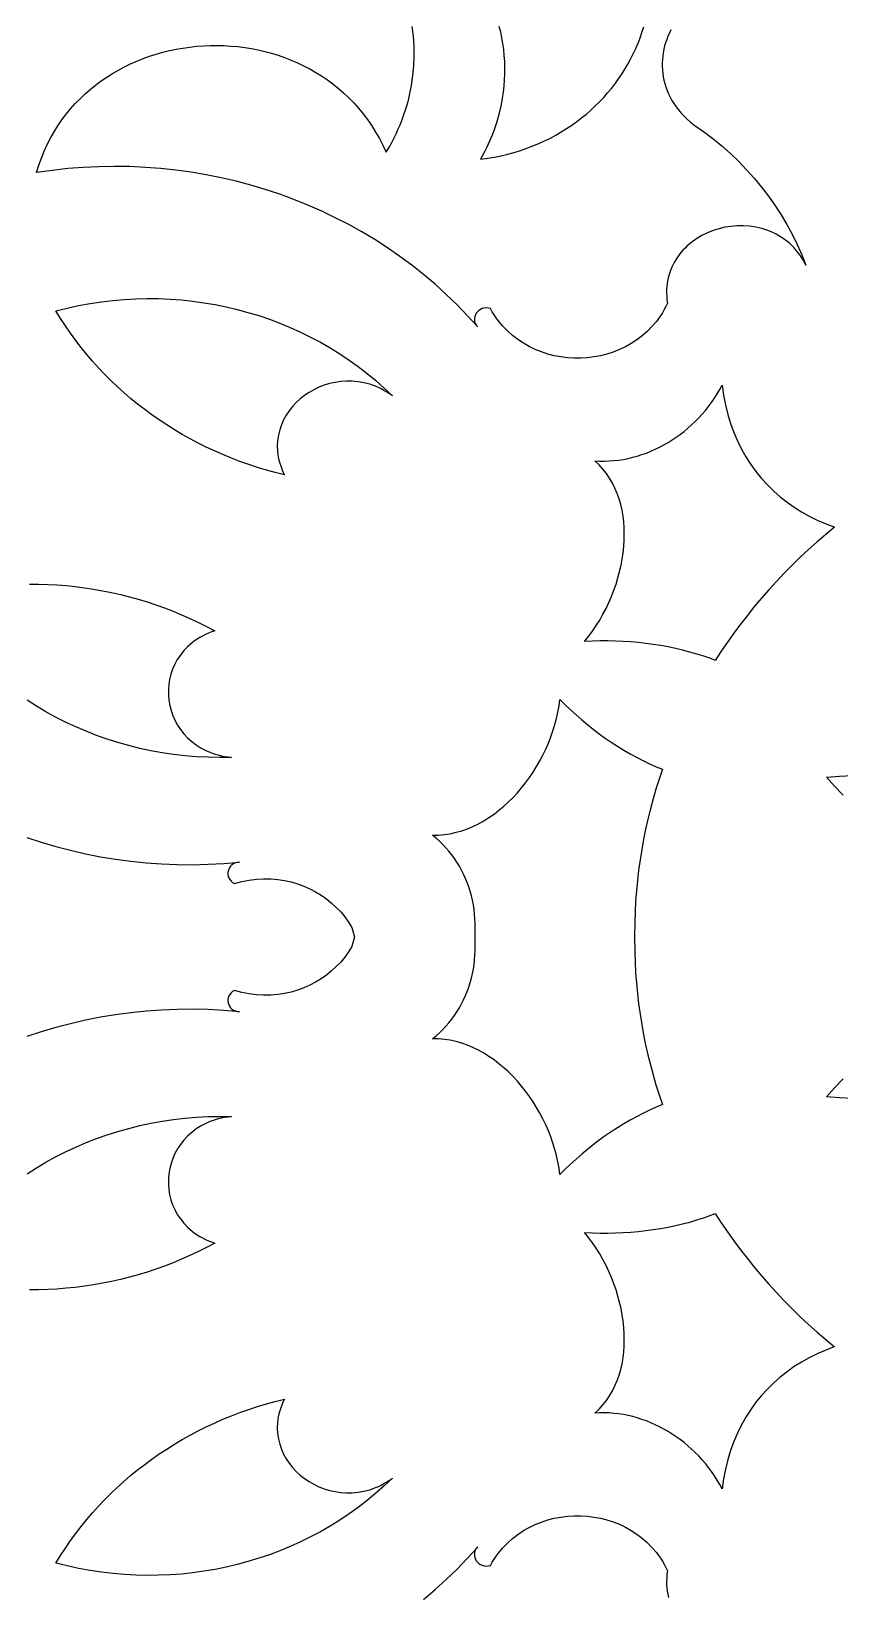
# Model space of a CAD drawing. Extents: x 2430 to 3430, y -1053 to 947.
# Drawn here: x 2703 to 2853.5, y -175.4 to 116 of the extents above; entities that cross this region are included whole.
import ezdxf

# ---------------------------------------------------------------- set-up
doc = ezdxf.new("R2010")
doc.units = 0
doc.layers.add('LAYER_1', color=18, linetype='CONTINUOUS')

msp = doc.modelspace()

# ---------------------------------------------------------------- linework, layer by layer
at = {"layer": 'LAYER_1'}
for points in [[(2822.1, 116.27), (2821.82, 115.69), (2821.56, 115.1), (2821.33, 114.5), (2821.13, 113.89), (2820.95, 113.28), (2820.8, 112.66), (2820.68, 112.03), (2820.59, 111.4), (2820.53, 110.76), (2820.5, 110.12), (2820.5, 109.48), (2820.53, 108.84), (2820.59, 108.2), (2820.69, 107.55), (2820.81, 106.91), (2820.97, 106.28), (2821.17, 105.64), (2821.4, 105.01), (2821.67, 104.38), (2821.97, 103.76), (2822.31, 103.15), (2822.68, 102.55), (2823.1, 101.95), (2823.55, 101.36), (2824.04, 100.78), (2824.57, 100.22), (2825.14, 99.66), (2825.75, 99.12), (2826.41, 98.59), (2828.19, 97.34), (2829.91, 96.03), (2831.58, 94.66), (2833.19, 93.23), (2834.73, 91.75), (2836.21, 90.22), (2837.63, 88.64), (2838.98, 87.02), (2840.27, 85.34), (2841.48, 83.62), (2842.63, 81.86), (2843.7, 80.06), (2844.7, 78.22), (2845.63, 76.34), (2846.48, 74.42), (2847.25, 72.48), (2846.93, 73.08), (2846.59, 73.65), (2846.23, 74.2), (2845.85, 74.72), (2845.45, 75.22), (2845.04, 75.68), (2844.61, 76.12), (2844.16, 76.54), (2843.7, 76.93), (2843.22, 77.29), (2842.73, 77.63), (2842.23, 77.94), (2841.72, 78.23), (2841.2, 78.49), (2840.67, 78.73), (2840.13, 78.94), (2839.58, 79.13), (2839.03, 79.29), (2838.47, 79.44), (2837.91, 79.56), (2836.77, 79.72), (2835.62, 79.8), (2834.46, 79.79), (2833.32, 79.7), (2832.18, 79.52), (2831.06, 79.25), (2829.97, 78.91), (2828.91, 78.49), (2827.89, 77.99), (2826.92, 77.41), (2826, 76.76), (2825.14, 76.05), (2824.74, 75.66), (2824.35, 75.26), (2823.99, 74.84), (2823.64, 74.4), (2823.31, 73.95), (2823.01, 73.48), (2822.72, 73), (2822.46, 72.5), (2822.23, 71.99), (2822.02, 71.46), (2821.83, 70.91), (2821.67, 70.35), (2821.54, 69.78), (2821.44, 69.19), (2821.36, 68.59), (2821.32, 67.97), (2821.31, 67.35), (2821.33, 66.7), (2821.38, 66.05), (2821.46, 65.38), (2821.17, 64.77), (2820.85, 64.19), (2820.52, 63.61), (2820.17, 63.06), (2819.8, 62.53), (2819.41, 62.01), (2818.58, 61.04), (2817.7, 60.13), (2816.76, 59.31), (2815.77, 58.55), (2814.73, 57.88), (2813.64, 57.27), (2812.53, 56.75), (2811.38, 56.29), (2810.2, 55.92), (2809, 55.61), (2807.79, 55.39), (2806.56, 55.24), (2805.32, 55.16), (2804.08, 55.16), (2802.85, 55.24), (2801.62, 55.39), (2800.4, 55.62), (2799.2, 55.93), (2798.02, 56.31), (2796.87, 56.78), (2795.75, 57.31), (2794.66, 57.93), (2793.62, 58.62), (2792.62, 59.39), (2791.68, 60.24), (2790.79, 61.16), (2789.96, 62.16), (2789.57, 62.69), (2789.2, 63.24), (2788.84, 63.81), (2788.51, 64.4), (2788.1, 64.49), (2787.7, 64.52), (2787.32, 64.47), (2786.97, 64.38), (2786.65, 64.23), (2786.36, 64.03), (2786.11, 63.8), (2785.89, 63.54), (2785.72, 63.24), (2785.61, 62.93), (2785.54, 62.61), (2785.53, 62.27), (2785.58, 61.94), (2785.7, 61.6), (2785.89, 61.28), (2786.15, 60.97), (2784.27, 63.06), (2782.31, 65.08), (2780.3, 67.03), (2778.22, 68.91), (2776.08, 70.72), (2773.88, 72.45), (2771.63, 74.11), (2769.33, 75.7), (2766.98, 77.22), (2764.58, 78.66), (2762.13, 80.02), (2759.64, 81.31), (2757.1, 82.51), (2754.53, 83.64), (2751.92, 84.69), (2749.28, 85.67), (2746.6, 86.56), (2743.89, 87.36), (2741.16, 88.09), (2738.4, 88.73), (2735.61, 89.29), (2732.8, 89.77), (2729.98, 90.16), (2727.13, 90.46), (2724.27, 90.68), (2721.4, 90.81), (2718.52, 90.85), (2715.62, 90.8), (2712.73, 90.66), (2709.82, 90.44), (2706.92, 90.12), (2704.02, 89.7), (2704.44, 91.07), (2704.92, 92.4), (2705.44, 93.68), (2706.01, 94.93), (2706.63, 96.14), (2707.3, 97.3), (2708, 98.43), (2708.75, 99.52), (2709.54, 100.57), (2710.36, 101.57), (2711.22, 102.54), (2712.12, 103.46), (2713.05, 104.35), (2714.01, 105.19), (2715.01, 106), (2716.03, 106.76), (2717.08, 107.48), (2718.16, 108.16), (2719.26, 108.8), (2720.38, 109.4), (2721.53, 109.95), (2722.69, 110.47), (2723.87, 110.94), (2725.07, 111.37), (2726.29, 111.76), (2727.52, 112.11), (2728.76, 112.42), (2730.01, 112.68), (2731.27, 112.9), (2732.54, 113.08), (2733.81, 113.22), (2735.09, 113.32), (2736.37, 113.37), (2737.65, 113.38), (2738.94, 113.35), (2740.22, 113.27), (2741.49, 113.16), (2742.77, 113), (2744.03, 112.79), (2745.29, 112.55), (2746.54, 112.26), (2747.77, 111.92), (2749, 111.55), (2750.21, 111.13), (2751.41, 110.66), (2752.58, 110.16), (2753.74, 109.61), (2754.88, 109.01), (2756, 108.37), (2757.09, 107.69), (2758.16, 106.97), (2759.2, 106.2), (2760.22, 105.38), (2761.2, 104.52), (2762.16, 103.62), (2763.08, 102.67), (2763.97, 101.68), (2764.82, 100.64), (2765.63, 99.56), (2766.41, 98.44), (2767.14, 97.26), (2767.84, 96.05), (2768.49, 94.79), (2769.09, 93.48), (2769.6, 94.34), (2770.08, 95.2), (2770.54, 96.07), (2770.97, 96.95), (2771.37, 97.83), (2771.75, 98.72), (2772.1, 99.61), (2772.42, 100.5), (2772.72, 101.4), (2772.99, 102.31), (2773.24, 103.21), (2773.46, 104.12), (2773.83, 105.95), (2774.1, 107.78), (2774.26, 109.61), (2774.33, 111.44), (2774.3, 113.27), (2774.17, 115.08), (2773.95, 116.89)], [(2790.1, 116.99), (2790.36, 115.91), (2790.59, 114.81), (2790.77, 113.71), (2790.92, 112.6), (2791.03, 111.48), (2791.11, 110.36), (2791.14, 109.23), (2791.14, 108.1), (2791.1, 106.97), (2791.01, 105.83), (2790.89, 104.69), (2790.72, 103.54), (2790.51, 102.4), (2790.26, 101.26), (2789.97, 100.11), (2789.64, 98.97), (2789.26, 97.84), (2788.84, 96.7), (2788.37, 95.57), (2787.86, 94.44), (2787.3, 93.32), (2786.69, 92.2), (2787.99, 92.38), (2789.26, 92.6), (2790.51, 92.85), (2791.73, 93.15), (2792.94, 93.47), (2794.12, 93.83), (2795.28, 94.23), (2796.41, 94.66), (2797.52, 95.12), (2798.61, 95.61), (2799.67, 96.14), (2800.7, 96.69), (2801.71, 97.28), (2802.7, 97.89), (2803.66, 98.53), (2804.59, 99.19), (2805.49, 99.89), (2806.37, 100.6), (2807.22, 101.34), (2808.04, 102.11), (2808.83, 102.89), (2809.6, 103.7), (2810.33, 104.53), (2811.04, 105.38), (2811.71, 106.25), (2812.36, 107.14), (2812.97, 108.04), (2813.55, 108.96), (2814.1, 109.9), (2814.62, 110.85), (2815.11, 111.82), (2815.57, 112.8), (2815.99, 113.79), (2816.38, 114.8), (2816.73, 115.81), (2817.05, 116.84)], [(2702.68, 13.11), (2704.39, 13.1), (2706.11, 13.04), (2707.82, 12.95), (2709.53, 12.81), (2711.23, 12.63), (2712.93, 12.42), (2714.62, 12.16), (2716.31, 11.86), (2717.98, 11.52), (2719.65, 11.15), (2721.31, 10.73), (2722.96, 10.27), (2724.6, 9.78), (2726.22, 9.24), (2727.83, 8.67), (2729.43, 8.06), (2731.02, 7.41), (2732.58, 6.71), (2734.14, 5.98), (2735.67, 5.22), (2737.19, 4.41), (2736.59, 4.19), (2736.01, 3.96), (2735.45, 3.7), (2734.92, 3.43), (2734.41, 3.14), (2733.92, 2.84), (2733.45, 2.52), (2733, 2.18), (2732.18, 1.47), (2731.44, 0.71), (2730.79, -0.1), (2730.22, -0.95), (2729.74, -1.83), (2729.34, -2.74), (2729.02, -3.68), (2728.79, -4.63), (2728.64, -5.6), (2728.56, -6.57), (2728.57, -7.55), (2728.66, -8.52), (2728.83, -9.48), (2729.07, -10.43), (2729.4, -11.36), (2729.79, -12.26), (2730.27, -13.14), (2730.82, -13.97), (2731.44, -14.77), (2732.14, -15.52), (2732.91, -16.21), (2733.76, -16.85), (2734.67, -17.42), (2735.16, -17.69), (2735.66, -17.93), (2736.18, -18.15), (2736.71, -18.36), (2737.27, -18.55), (2737.84, -18.71), (2738.43, -18.85), (2739.03, -18.98), (2739.66, -19.08), (2740.3, -19.15), (2738.11, -19.18), (2735.94, -19.14), (2733.78, -19.04), (2731.64, -18.86), (2729.51, -18.61), (2727.4, -18.3), (2725.3, -17.92), (2723.23, -17.48), (2721.18, -16.97), (2719.15, -16.4), (2717.15, -15.76), (2715.18, -15.06), (2713.23, -14.3), (2711.32, -13.48), (2709.43, -12.6), (2707.58, -11.67), (2705.77, -10.67), (2703.99, -9.62), (2702.25, -8.51)], [(2854.18, -26.17), (2852.59, -24.52), (2851.06, -22.83), (2853.49, -22.65), (2855.91, -22.54)], [(2702.2, -34.06), (2704.88, -34.94), (2707.6, -35.74), (2710.34, -36.46), (2713.11, -37.09), (2715.9, -37.64), (2718.72, -38.11), (2721.56, -38.49), (2724.41, -38.78), (2727.29, -38.98), (2730.17, -39.1), (2733.07, -39.13), (2735.98, -39.06), (2738.9, -38.91), (2741.83, -38.66), (2741.41, -38.71), (2741.03, -38.81), (2740.69, -38.97), (2740.4, -39.18), (2740.15, -39.42), (2739.95, -39.69), (2739.8, -39.99), (2739.7, -40.31), (2739.65, -40.64), (2739.65, -40.97), (2739.71, -41.29), (2739.82, -41.61), (2740, -41.91), (2740.23, -42.19), (2740.53, -42.43), (2740.89, -42.63), (2741.58, -42.44), (2742.26, -42.26), (2742.94, -42.12), (2743.62, -42), (2744.97, -41.83), (2746.3, -41.75), (2747.61, -41.77), (2748.91, -41.88), (2750.17, -42.07), (2751.4, -42.34), (2752.61, -42.69), (2753.77, -43.12), (2754.9, -43.62), (2755.98, -44.18), (2757.02, -44.82), (2758.01, -45.51), (2758.94, -46.27), (2759.82, -47.08), (2760.64, -47.94), (2761.4, -48.85), (2762.09, -49.81), (2762.71, -50.8), (2763.2, -52.59), (2762.71, -54.38), (2762.09, -55.38), (2761.4, -56.33), (2760.64, -57.25), (2759.82, -58.11), (2758.94, -58.92), (2758.01, -59.67), (2757.02, -60.37), (2755.98, -61), (2754.9, -61.57), (2753.77, -62.07), (2752.61, -62.49), (2751.4, -62.84), (2750.17, -63.12), (2748.91, -63.31), (2747.61, -63.41), (2746.3, -63.43), (2744.97, -63.36), (2743.62, -63.19), (2742.94, -63.07), (2742.26, -62.92), (2741.58, -62.75), (2740.89, -62.55), (2740.53, -62.76), (2740.23, -63), (2740, -63.27), (2739.82, -63.57), (2739.71, -63.89), (2739.65, -64.22), (2739.65, -64.55), (2739.7, -64.87), (2739.8, -65.19), (2739.95, -65.49), (2740.15, -65.77), (2740.4, -66.01), (2740.69, -66.21), (2741.03, -66.37), (2741.41, -66.48), (2741.83, -66.52), (2738.9, -66.28), (2735.98, -66.12), (2733.07, -66.06), (2730.17, -66.08), (2727.29, -66.2), (2724.41, -66.41), (2721.56, -66.7), (2718.72, -67.08), (2715.9, -67.54), (2713.11, -68.09), (2710.34, -68.73), (2707.6, -69.44), (2704.88, -70.24), (2702.2, -71.12)], [(2855.91, -82.64), (2853.49, -82.53), (2851.06, -82.35), (2852.59, -80.66), (2854.18, -79.01)], [(2702.25, -96.67), (2703.99, -95.56), (2705.77, -94.51), (2707.58, -93.52), (2709.43, -92.58), (2711.32, -91.7), (2713.23, -90.88), (2715.18, -90.12), (2717.15, -89.42), (2719.15, -88.79), (2721.18, -88.22), (2723.23, -87.71), (2725.3, -87.26), (2727.4, -86.88), (2729.51, -86.57), (2731.64, -86.32), (2733.78, -86.15), (2735.94, -86.04), (2738.11, -86), (2740.3, -86.03), (2739.66, -86.11), (2739.03, -86.21), (2738.43, -86.33), (2737.84, -86.47), (2737.27, -86.64), (2736.71, -86.82), (2736.18, -87.03), (2735.66, -87.25), (2735.16, -87.5), (2734.67, -87.76), (2733.76, -88.33), (2732.91, -88.97), (2732.14, -89.67), (2731.44, -90.41), (2730.82, -91.21), (2730.27, -92.05), (2729.79, -92.92), (2729.4, -93.82), (2729.07, -94.75), (2728.83, -95.7), (2728.66, -96.66), (2728.57, -97.64), (2728.56, -98.61), (2728.64, -99.59), (2728.79, -100.55), (2729.02, -101.51), (2729.34, -102.44), (2729.74, -103.35), (2730.22, -104.24), (2730.79, -105.08), (2731.44, -105.89), (2732.18, -106.65), (2733, -107.37), (2733.45, -107.7), (2733.92, -108.02), (2734.41, -108.33), (2734.92, -108.61), (2735.45, -108.89), (2736.01, -109.14), (2736.59, -109.37), (2737.19, -109.59), (2735.67, -110.4), (2734.14, -111.17), (2732.58, -111.9), (2731.02, -112.59), (2729.43, -113.24), (2727.83, -113.85), (2726.22, -114.43), (2724.6, -114.96), (2722.96, -115.46), (2721.31, -115.91), (2719.65, -116.33), (2717.98, -116.71), (2716.31, -117.04), (2714.62, -117.34), (2712.93, -117.6), (2711.23, -117.82), (2709.53, -117.99), (2707.82, -118.13), (2706.11, -118.23), (2704.39, -118.28), (2702.68, -118.3)], [(2776.08, -175.9), (2778.22, -174.09), (2780.3, -172.21), (2782.31, -170.26), (2784.27, -168.24), (2786.15, -166.16), (2785.89, -166.46), (2785.7, -166.79), (2785.58, -167.12), (2785.53, -167.46), (2785.54, -167.79), (2785.61, -168.12), (2785.72, -168.43), (2785.89, -168.72), (2786.11, -168.98), (2786.36, -169.22), (2786.65, -169.41), (2786.97, -169.56), (2787.32, -169.66), (2787.7, -169.7), (2788.1, -169.68), (2788.51, -169.59), (2788.84, -169), (2789.2, -168.43), (2789.57, -167.88), (2789.96, -167.35), (2790.79, -166.34), (2791.68, -165.42), (2792.62, -164.57), (2793.62, -163.8), (2794.66, -163.11), (2795.75, -162.5), (2796.87, -161.96), (2798.02, -161.5), (2799.2, -161.12), (2800.4, -160.81), (2801.62, -160.58), (2802.85, -160.42), (2804.08, -160.35), (2805.32, -160.35), (2806.56, -160.42), (2807.79, -160.57), (2809, -160.8), (2810.2, -161.1), (2811.38, -161.48), (2812.53, -161.93), (2813.64, -162.46), (2814.73, -163.06), (2815.77, -163.74), (2816.76, -164.49), (2817.7, -165.32), (2818.58, -166.22), (2819.41, -167.2), (2819.8, -167.71), (2820.17, -168.25), (2820.52, -168.8), (2820.85, -169.37), (2821.17, -169.96), (2821.46, -170.57), (2821.38, -171.23), (2821.33, -171.89), (2821.31, -172.53), (2821.32, -173.16), (2821.36, -173.77), (2821.44, -174.38), (2821.54, -174.96), (2821.67, -175.54)]]:
    msp.add_lwpolyline(points, dxfattribs=at)
for points in [[(2726.75, 66.24), (2728.87, 66.15), (2730.98, 65.99), (2733.08, 65.77), (2735.17, 65.49), (2737.25, 65.13), (2739.31, 64.72), (2741.35, 64.23), (2743.38, 63.69), (2745.38, 63.08), (2747.36, 62.41), (2749.32, 61.67), (2751.25, 60.87), (2753.15, 60.02), (2755.03, 59.1), (2756.87, 58.11), (2758.68, 57.07), (2760.45, 55.97), (2762.19, 54.81), (2763.89, 53.59), (2765.55, 52.31), (2767.16, 50.98), (2768.73, 49.58), (2770.26, 48.13), (2769.74, 48.5), (2769.23, 48.83), (2768.7, 49.14), (2768.18, 49.43), (2767.65, 49.68), (2767.11, 49.92), (2766.58, 50.12), (2766.04, 50.3), (2765.49, 50.46), (2764.95, 50.59), (2763.87, 50.78), (2762.78, 50.88), (2761.71, 50.89), (2760.65, 50.82), (2759.6, 50.66), (2758.57, 50.43), (2757.57, 50.12), (2756.6, 49.74), (2755.67, 49.29), (2754.77, 48.78), (2753.92, 48.2), (2753.12, 47.57), (2752.38, 46.89), (2751.69, 46.15), (2751.06, 45.36), (2750.5, 44.53), (2750.02, 43.66), (2749.61, 42.75), (2749.28, 41.81), (2749.04, 40.84), (2748.89, 39.84), (2748.84, 38.81), (2748.88, 37.77), (2748.95, 37.24), (2749.03, 36.71), (2749.15, 36.17), (2749.29, 35.63), (2749.47, 35.09), (2749.67, 34.55), (2749.9, 34), (2750.16, 33.45), (2748.47, 33.87), (2746.8, 34.33), (2745.14, 34.83), (2743.51, 35.37), (2741.89, 35.94), (2740.29, 36.55), (2738.71, 37.2), (2737.15, 37.88), (2735.61, 38.6), (2734.09, 39.36), (2732.6, 40.15), (2731.13, 40.97), (2729.68, 41.83), (2728.26, 42.72), (2726.86, 43.65), (2725.49, 44.61), (2724.15, 45.6), (2722.83, 46.62), (2721.54, 47.67), (2720.28, 48.75), (2719.05, 49.86), (2717.85, 51.01), (2716.68, 52.18), (2715.54, 53.38), (2714.44, 54.61), (2713.36, 55.86), (2712.32, 57.14), (2711.31, 58.45), (2710.34, 59.79), (2709.41, 61.15), (2708.51, 62.54), (2707.64, 63.95), (2709.75, 64.48), (2711.86, 64.95), (2713.98, 65.34), (2716.11, 65.66), (2718.24, 65.91), (2720.37, 66.1), (2722.5, 66.21), (2724.63, 66.26)], [(2831.92, 48.28), (2832.26, 46.46), (2832.69, 44.7), (2833.2, 43), (2833.8, 41.35), (2834.48, 39.77), (2835.24, 38.24), (2836.07, 36.78), (2836.98, 35.38), (2837.95, 34.04), (2838.99, 32.76), (2840.09, 31.56), (2841.25, 30.42), (2842.47, 29.34), (2843.74, 28.34), (2845.07, 27.4), (2846.44, 26.54), (2847.85, 25.74), (2849.31, 25.02), (2850.81, 24.37), (2852.34, 23.8), (2852.59, 23.72), (2850.94, 22.35), (2849.33, 20.96), (2847.75, 19.54), (2846.2, 18.09), (2844.69, 16.62), (2843.21, 15.12), (2841.76, 13.6), (2840.36, 12.06), (2838.98, 10.49), (2837.64, 8.9), (2836.34, 7.28), (2835.07, 5.65), (2833.84, 3.99), (2832.65, 2.31), (2831.49, 0.62), (2830.37, -1.1), (2829.53, -0.78), (2828.24, -0.33), (2826.94, 0.08), (2825.62, 0.46), (2824.29, 0.81), (2822.95, 1.13), (2821.59, 1.41), (2820.22, 1.67), (2818.84, 1.88), (2817.45, 2.07), (2816.05, 2.23), (2814.64, 2.35), (2813.22, 2.44), (2811.79, 2.5), (2810.36, 2.53), (2808.93, 2.52), (2807.49, 2.49), (2806.05, 2.42), (2806.8, 3.37), (2807.53, 4.36), (2808.21, 5.37), (2808.86, 6.41), (2809.47, 7.48), (2810.04, 8.57), (2810.56, 9.68), (2811.05, 10.81), (2811.5, 11.95), (2811.9, 13.1), (2812.25, 14.26), (2812.57, 15.42), (2812.83, 16.6), (2813.05, 17.77), (2813.22, 18.94), (2813.35, 20.1), (2813.42, 21.26), (2813.44, 22.41), (2813.42, 23.55), (2813.34, 24.67), (2813.2, 25.77), (2813.01, 26.86), (2812.77, 27.92), (2812.47, 28.96), (2812.12, 29.97), (2811.7, 30.94), (2811.23, 31.89), (2810.7, 32.8), (2810.1, 33.67), (2809.45, 34.5), (2808.73, 35.28), (2807.95, 36.02), (2808.84, 35.98), (2809.73, 35.98), (2810.62, 36.02), (2811.5, 36.08), (2812.38, 36.19), (2813.26, 36.32), (2814.13, 36.5), (2815, 36.7), (2815.85, 36.93), (2816.7, 37.2), (2817.54, 37.5), (2818.37, 37.83), (2819.2, 38.19), (2820.01, 38.59), (2820.8, 39.01), (2821.59, 39.45), (2822.36, 39.93), (2823.11, 40.44), (2823.85, 40.97), (2824.58, 41.53), (2825.28, 42.12), (2825.97, 42.73), (2826.64, 43.37), (2827.29, 44.03), (2827.92, 44.71), (2828.53, 45.42), (2829.11, 46.16), (2829.68, 46.91), (2830.21, 47.69), (2830.73, 48.49), (2831.21, 49.31), (2831.67, 50.16)], [(2802.45, -9.35), (2803.45, -10.32), (2804.47, -11.25), (2805.52, -12.17), (2806.58, -13.05), (2807.66, -13.91), (2808.76, -14.75), (2809.87, -15.55), (2811.01, -16.33), (2812.16, -17.07), (2813.32, -17.79), (2814.5, -18.48), (2815.7, -19.13), (2816.91, -19.75), (2818.13, -20.34), (2819.36, -20.9), (2820.52, -21.38), (2819.91, -23.21), (2819.33, -25.05), (2818.79, -26.9), (2818.29, -28.76), (2817.83, -30.63), (2817.4, -32.52), (2817.02, -34.41), (2816.67, -36.31), (2816.37, -38.22), (2816.1, -40.13), (2815.88, -42.06), (2815.69, -43.99), (2815.55, -45.93), (2815.44, -47.88), (2815.38, -49.83), (2815.36, -52.59), (2815.38, -55.35), (2815.44, -57.31), (2815.55, -59.25), (2815.69, -61.19), (2815.88, -63.12), (2816.1, -65.05), (2816.37, -66.97), (2816.67, -68.88), (2817.02, -70.78), (2817.4, -72.67), (2817.83, -74.55), (2818.29, -76.42), (2818.79, -78.28), (2819.33, -80.14), (2819.91, -81.98), (2820.52, -83.8), (2819.36, -84.29), (2818.13, -84.84), (2816.91, -85.43), (2815.7, -86.05), (2814.5, -86.71), (2813.32, -87.39), (2812.16, -88.11), (2811.01, -88.86), (2809.87, -89.63), (2808.76, -90.44), (2807.66, -91.27), (2806.58, -92.13), (2805.52, -93.02), (2804.47, -93.93), (2803.45, -94.87), (2802.45, -95.83), (2801.46, -96.82), (2801.3, -95.64), (2801.09, -94.47), (2800.82, -93.29), (2800.51, -92.13), (2800.16, -90.97), (2799.75, -89.82), (2799.31, -88.68), (2798.82, -87.56), (2798.29, -86.46), (2797.72, -85.38), (2797.11, -84.32), (2796.46, -83.28), (2795.78, -82.27), (2795.06, -81.29), (2794.31, -80.35), (2793.53, -79.43), (2792.72, -78.56), (2791.88, -77.72), (2791.01, -76.93), (2790.11, -76.18), (2789.19, -75.48), (2788.24, -74.82), (2787.27, -74.22), (2786.28, -73.67), (2785.27, -73.18), (2784.24, -72.75), (2783.19, -72.38), (2782.13, -72.07), (2781.05, -71.83), (2779.96, -71.66), (2778.85, -71.55), (2777.73, -71.53), (2778.4, -70.98), (2779.04, -70.41), (2779.66, -69.81), (2780.24, -69.19), (2780.8, -68.55), (2781.32, -67.89), (2781.82, -67.2), (2782.29, -66.5), (2782.73, -65.77), (2783.14, -65.03), (2783.52, -64.27), (2783.87, -63.5), (2784.19, -62.71), (2784.49, -61.91), (2784.74, -61.09), (2784.97, -60.26), (2785.17, -59.42), (2785.34, -58.57), (2785.47, -57.71), (2785.57, -56.84), (2785.64, -55.96), (2785.68, -55.08), (2785.68, -54.19), (2785.66, -52.59), (2785.68, -51), (2785.68, -50.11), (2785.64, -49.22), (2785.57, -48.35), (2785.47, -47.48), (2785.34, -46.62), (2785.17, -45.76), (2784.97, -44.92), (2784.74, -44.09), (2784.49, -43.28), (2784.19, -42.47), (2783.87, -41.68), (2783.52, -40.91), (2783.14, -40.15), (2782.73, -39.41), (2782.29, -38.69), (2781.82, -37.98), (2781.32, -37.3), (2780.8, -36.63), (2780.24, -35.99), (2779.66, -35.37), (2779.04, -34.78), (2778.4, -34.2), (2777.73, -33.66), (2778.85, -33.63), (2779.96, -33.53), (2781.05, -33.36), (2782.13, -33.11), (2783.19, -32.81), (2784.24, -32.44), (2785.27, -32), (2786.28, -31.51), (2787.27, -30.96), (2788.24, -30.36), (2789.19, -29.71), (2790.11, -29.01), (2791.01, -28.26), (2791.88, -27.46), (2792.72, -26.63), (2793.53, -25.75), (2794.31, -24.84), (2795.06, -23.89), (2795.78, -22.91), (2796.46, -21.9), (2797.11, -20.87), (2797.72, -19.81), (2798.29, -18.72), (2798.82, -17.62), (2799.31, -16.5), (2799.75, -15.36), (2800.16, -14.21), (2800.51, -13.06), (2800.82, -11.89), (2801.09, -10.72), (2801.3, -9.54), (2801.46, -8.37)], [(2831.49, -105.8), (2832.65, -107.5), (2833.84, -109.17), (2835.07, -110.83), (2836.34, -112.47), (2837.64, -114.08), (2838.98, -115.67), (2840.36, -117.24), (2841.76, -118.79), (2843.21, -120.31), (2844.69, -121.8), (2846.2, -123.28), (2847.75, -124.72), (2849.33, -126.14), (2850.94, -127.54), (2852.59, -128.9), (2852.34, -128.98), (2850.81, -129.55), (2849.31, -130.2), (2847.85, -130.92), (2846.44, -131.72), (2845.07, -132.58), (2843.74, -133.52), (2842.47, -134.53), (2841.25, -135.6), (2840.09, -136.74), (2838.99, -137.95), (2837.95, -139.22), (2836.98, -140.56), (2836.07, -141.96), (2835.24, -143.42), (2834.48, -144.95), (2833.8, -146.54), (2833.2, -148.18), (2832.69, -149.89), (2832.26, -151.65), (2831.92, -153.47), (2831.67, -155.34), (2831.21, -154.5), (2830.73, -153.68), (2830.21, -152.88), (2829.68, -152.1), (2829.11, -151.34), (2828.53, -150.61), (2827.92, -149.9), (2827.29, -149.21), (2826.64, -148.55), (2825.97, -147.91), (2825.28, -147.3), (2824.58, -146.71), (2823.85, -146.15), (2823.11, -145.62), (2822.36, -145.12), (2821.59, -144.64), (2820.8, -144.19), (2820.01, -143.77), (2819.2, -143.38), (2818.37, -143.02), (2817.54, -142.69), (2816.7, -142.39), (2815.85, -142.12), (2815, -141.88), (2814.13, -141.68), (2813.26, -141.51), (2812.38, -141.37), (2811.5, -141.27), (2810.62, -141.2), (2809.73, -141.17), (2808.84, -141.17), (2807.95, -141.21), (2808.73, -140.47), (2809.45, -139.68), (2810.1, -138.85), (2810.7, -137.98), (2811.23, -137.07), (2811.7, -136.13), (2812.12, -135.15), (2812.47, -134.14), (2812.77, -133.11), (2813.01, -132.04), (2813.2, -130.96), (2813.34, -129.85), (2813.42, -128.73), (2813.44, -127.59), (2813.42, -126.45), (2813.35, -125.29), (2813.22, -124.12), (2813.05, -122.95), (2812.83, -121.78), (2812.57, -120.61), (2812.25, -119.44), (2811.9, -118.28), (2811.5, -117.13), (2811.05, -115.99), (2810.56, -114.86), (2810.04, -113.75), (2809.47, -112.66), (2808.86, -111.6), (2808.21, -110.55), (2807.53, -109.54), (2806.8, -108.55), (2806.05, -107.6), (2807.49, -107.67), (2808.93, -107.71), (2810.36, -107.71), (2811.79, -107.68), (2813.22, -107.62), (2814.64, -107.53), (2816.05, -107.41), (2817.45, -107.26), (2818.84, -107.07), (2820.22, -106.85), (2821.59, -106.6), (2822.95, -106.31), (2824.29, -106), (2825.62, -105.65), (2826.94, -105.27), (2828.24, -104.85), (2829.53, -104.4), (2830.37, -104.08)], [(2749.9, -139.18), (2749.67, -139.73), (2749.47, -140.27), (2749.29, -140.82), (2749.15, -141.36), (2749.03, -141.89), (2748.95, -142.42), (2748.88, -142.95), (2748.84, -144), (2748.89, -145.02), (2749.04, -146.02), (2749.28, -147), (2749.61, -147.94), (2750.02, -148.85), (2750.5, -149.72), (2751.06, -150.55), (2751.69, -151.33), (2752.38, -152.07), (2753.12, -152.76), (2753.92, -153.39), (2754.77, -153.96), (2755.67, -154.48), (2756.6, -154.92), (2757.57, -155.3), (2758.57, -155.61), (2759.6, -155.85), (2760.65, -156), (2761.71, -156.07), (2762.78, -156.06), (2763.87, -155.96), (2764.95, -155.77), (2765.49, -155.64), (2766.04, -155.48), (2766.58, -155.3), (2767.11, -155.1), (2767.65, -154.87), (2768.18, -154.61), (2768.7, -154.33), (2769.23, -154.02), (2769.74, -153.68), (2770.26, -153.32), (2768.73, -154.77), (2767.16, -156.16), (2765.55, -157.5), (2763.89, -158.78), (2762.19, -160), (2760.45, -161.16), (2758.68, -162.26), (2756.87, -163.3), (2755.03, -164.28), (2753.15, -165.2), (2751.25, -166.06), (2749.32, -166.86), (2747.36, -167.59), (2745.38, -168.26), (2743.38, -168.87), (2741.35, -169.42), (2739.31, -169.9), (2737.25, -170.32), (2735.17, -170.67), (2733.08, -170.96), (2730.98, -171.18), (2728.87, -171.33), (2726.75, -171.42), (2724.63, -171.44), (2722.5, -171.4), (2720.37, -171.28), (2718.24, -171.1), (2716.11, -170.84), (2713.98, -170.52), (2711.86, -170.13), (2709.75, -169.67), (2707.64, -169.13), (2708.51, -167.72), (2709.41, -166.34), (2710.34, -164.97), (2711.31, -163.64), (2712.32, -162.33), (2713.36, -161.05), (2714.44, -159.79), (2715.54, -158.56), (2716.68, -157.36), (2717.85, -156.19), (2719.05, -155.05), (2720.28, -153.94), (2721.54, -152.85), (2722.83, -151.8), (2724.15, -150.78), (2725.49, -149.79), (2726.86, -148.83), (2728.26, -147.91), (2729.68, -147.02), (2731.13, -146.16), (2732.6, -145.33), (2734.09, -144.54), (2735.61, -143.79), (2737.15, -143.07), (2738.71, -142.38), (2740.29, -141.73), (2741.89, -141.12), (2743.51, -140.55), (2745.14, -140.01), (2746.8, -139.52), (2748.47, -139.06), (2750.16, -138.64)]]:
    msp.add_lwpolyline(points, close=True, dxfattribs=at)

doc.saveas('drawing.dxf')
